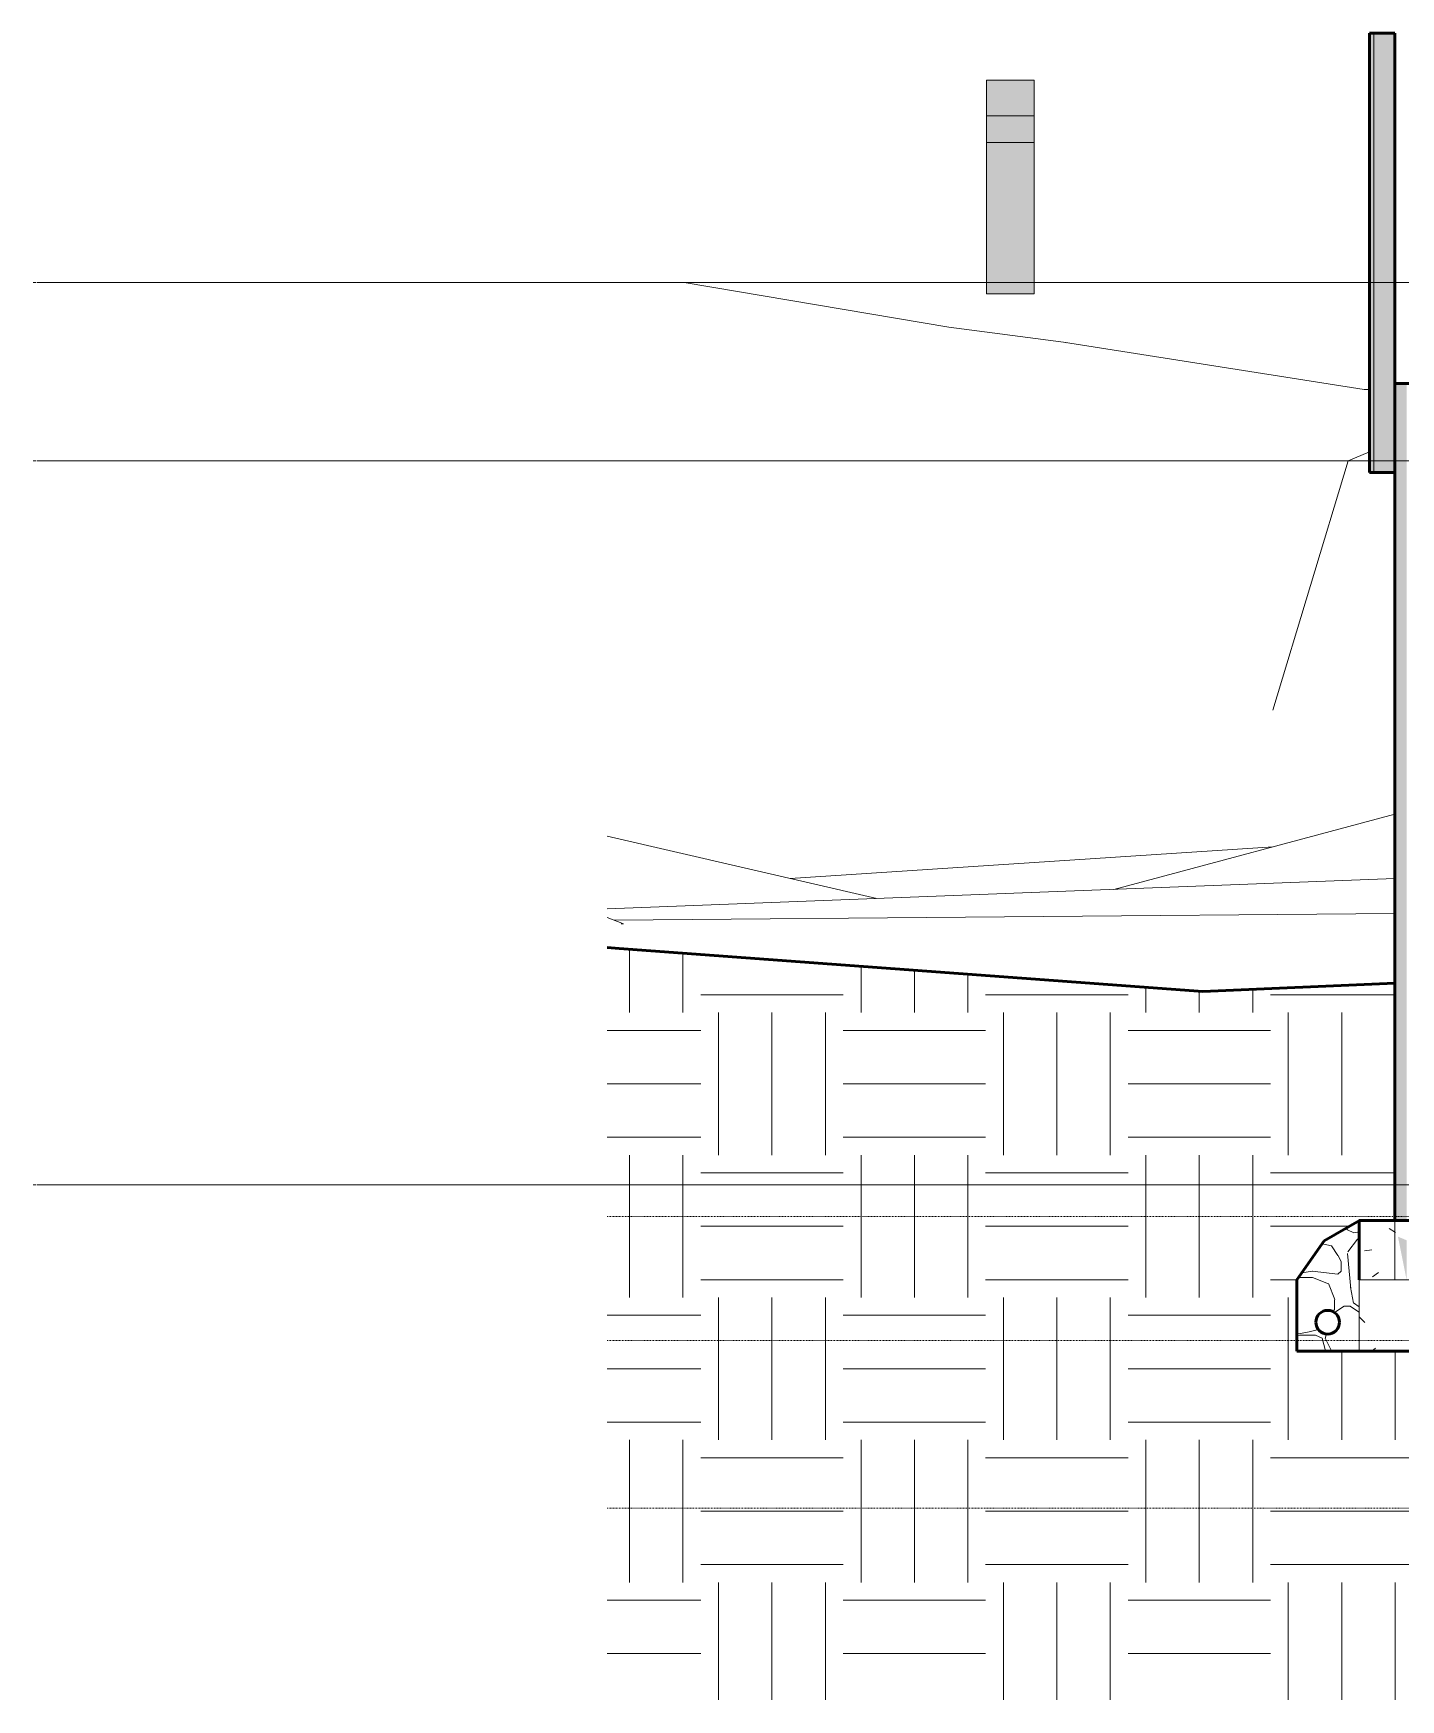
# Model space of a CAD drawing. Header units: inches. Extents: x -4178 to 1394, y -264 to 627.
# Drawn here: x -1384.5 to -1154, y -238.7 to 42 of the extents above; entities that cross this region are included whole.
import ezdxf

# ---------------------------------------------------------------- set-up
doc = ezdxf.new("R2010")
doc.units = ezdxf.units.IN
doc.header["$MEASUREMENT"] = 0
doc.linetypes.add('Aligning Line 1_8_', pattern=[0.25, 0.125, -0.125])
doc.linetypes.add('Grid Line 1_2_', pattern=[0.875, 0.5, -0.125, 0.125, -0.125])
for name, color, linetype, lineweight in [('0-4', 50, 'Continuous', 5), ('A-FLOR-LEVL-1', 51, 'Grid Line 1_2_', 9), ('A-WALL', 113, 'Continuous', 13), ('A-WALL-2', 113, 'Continuous', 5), ('A-WALL-5', 113, 'Continuous', 50), ('A-WALL-PATT-2', 111, 'Continuous', 9), ('C-TOPO', 7, 'Continuous', 9), ('C-TOPO-1', 250, 'Continuous', 50), ('E-LITE-EQPM', 33, 'Continuous', 9), ('G-ANNO-SYMB', 111, 'Aligning Line 1_8_', 9), ('G-ANNO-SYMB-1', 147, 'Aligning Line 1_8_', 9), ('S-FNDN-1', 32, 'Continuous', 5), ('S-FNDN-2', 32, 'Continuous', 9), ('S-FNDN-3', 32, 'Continuous', 50)]:
    doc.layers.add(name, color=color, linetype=linetype, lineweight=lineweight)
pattern_1 = [(50, (-11044.228, 0), (27.5427, -2.40992), [2.88, -31.68]), (355, (-11044.228, 0), (-5.327844, 28.884266), [2.304, -25.344]), (100.451, (-11041.933, -0.2), (22.215316, 26.47393), [2.448, -26.924]), (46.184, (-11044.23, 7.68), (40.98187, -6.35642), [4.32, -47.52]), (96.636, (-11040.813, 7.15), (35.89075, 37.40619), [3.671, -40.386]), (351.184, (-11044.23, 7.68), (35.89097, 37.40622), [3.456, -38.016]), (21, (-11040.388, 5.76), (22.921036, -15.46073), [2.88, -31.68]), (326, (-11040.388, 5.76), (9.34353, 27.84574), [2.304, -25.344]), (71.451, (-11038.478, 4.472), (32.26477, 12.38442), [2.448, -26.924]), (37.5, (-11044.228, 0), (0.466855, 12.782707), [1.267, -23.77, 1.267, -24.461, -25.44]), (37.5, (-11044.228, 0), (0.466855, 12.782707), [-50.765, 1.267, -24.173]), (7.5, (-11044.228, 0), (10.10159, 15.14509), [1.267, -13.402, 1.267, -23.194, -9.696]), (7.5, (-11044.228, 0), (10.10159, 15.14509), [-39.13, 1.267, -8.429]), (327.5, (-11052.791, 0), (20.499161, -0.86578), [1.267, -8.333, 1.267, -28.685, -39.744]), (327.5, (-11052.791, 0), (20.499161, -0.86578), [-39.552, 1.267, -38.477]), (317.5, (-11056.631, 0), (22.39478, 3.844288), [1.267, -11.213, 1.267, -18.624, -28.224]), (317.5, (-11056.631, 0), (22.39478, 3.844288), [-32.371, 1.267, -26.957])]

# ---------------------------------------------------------------- blocks, each defined once
blk = doc.blocks.new('CTR  - Topography_rvt-2-BUILDING ELEVATION - SOUTH')
at = {"layer": 'C-TOPO'}
h = blk.add_hatch(dxfattribs=at)
h.set_pattern_fill('FP_35', color=256, style=0, pattern_type=2)
h.set_pattern_definition([(0, (0, 0), (24, 24), [24, -24]), (0, (0, 9), (24, 24), [24, -24]), (0, (0, 18), (24, 24), [24, -24]), (90, (3, 21), (-24, 24), [24, -24]), (90, (12, 21), (-24, 24), [24, -24]), (90, (21, 21), (-24, 24), [24, -24])])
h.paths.add_polyline_path([(9756.48, -238.73), (9895.19, -238.73), (9895.19, -180), (9872.69, -180), (9872.69, -168), (9877.28, -161.45), (9883.25, -158), (9889.19, -158), (9889.19, -118), (9856.83, -119.41), (9756.48, -112.03), (9756.48, -143.02)], flags=0)
h.paths.add_polyline_path([(9878.33, -177.09), (9879.13, -176.7), (9879.71, -175.92), (9879.89, -175.14), (9879.69, -174.27), (9879.13, -173.57), (9878.33, -173.19), (9877.44, -173.19), (9876.64, -173.57), (9876.08, -174.27), (9875.89, -175.14), (9876.08, -176.01), (9876.64, -176.7), (9877.44, -177.09)], flags=0)
for p, q in [((9769.44, 0), (9756.48, 0)), ((9769.44, 0), (9768.35, 0)), ((9769.44, 0), (9814.03, -7.49)), ((9814.03, -7.49), (9833.38, -10.04)), ((9884.03, -18), (9833.38, -10.04)), ((9833.89, -10.12), (9833.38, -10.04)), ((9884.94, -17.98), (9884.03, -18)), ((9884.94, -18.06), (9884.03, -18)), ((9868.64, -72), (9881.36, -30)), ((9881.36, -30), (9884.94, -28.51)), ((9841.83, -102.23), (9889.19, -89.55)), ((9801.91, -103.76), (9756.48, -93.26)), ((9868.7, -95.04), (9787.29, -100.38)), ((9889.19, -100.41), (9756.48, -105.5)), ((9757.66, -107.38), (9889.19, -106.28)), ((9756.48, -106.93), (9759.25, -108)), ((9758.81, -108), (9759.25, -108)), ((9758.47, -112.18), (9756.48, -112.03)), ((9756.48, -112.04), (9758.47, -112.18)), ((9856.83, -119.41), (9758.47, -112.18)), ((9856.83, -119.41), (9889.19, -118))]:
    blk.add_line(p, q, dxfattribs=at)
at = {"layer": 'C-TOPO-1'}
for p, q in [((9758.47, -112.18), (9756.48, -112.03)), ((9856.83, -119.41), (9758.47, -112.18)), ((9889.19, -118), (9856.83, -119.41))]:
    blk.add_line(p, q, dxfattribs=at)
blk = doc.blocks.new('CTR - 1st Phase -Stairs _ Elevators_rvt-2-BUILDING ELEVATION - SOUTH')
at = {"layer": 'A-FLOR-LEVL-1'}
for p, q in [((9659.78, 0), (12376.81, 0)), ((9659.78, -30), (12376.81, -30)), ((9659.78, -152), (12376.81, -152))]:
    blk.add_line(p, q, dxfattribs=at)
at = {"layer": 'G-ANNO-SYMB-1'}
blk.add_line((9756.48, -206.49), (12280.06, -206.49), dxfattribs=at)
blk = doc.blocks.new('Basic Wall _ EXT - C8AØF - with Stucco - ___-2578183-BUILDING ELEVATION - SOUTH')
at = {"layer": 'A-WALL-PATT-2'}
h = blk.add_hatch(dxfattribs=at)
h.set_pattern_fill('FP_43', color=256, style=0, pattern_type=2)
h.set_pattern_definition([(212.005, (-3.225, 8.062), (-161.2402825, -107.4918226), [5.07, -501.974]), (213.69, (0, 10.212), (-53.746352, -53.74678), [3.876, -189.91]), (198.435, (1.612, 10.749), (-107.493043, -53.746483), [1.7, -168.262]), (180, (3.76, 10.75), (-7e-15, -53.747), [2.15, -51.597]), (161.565, (5.375, 10.212), (-53.74607, 4.8e-05), [1.7, -168.262]), (333.435, (5.912, 48.91), (53.74613, 5e-05), [2.404, -117.777]), (296.565, (5.375, 49.984), (53.74653, -53.74707), [1.202, -118.979]), (270, (5.375, 52.67), (53.747, 3e-15), [2.687, -51.059]), (186.34, (5.912, 17.736), (-429.9727255, -53.7448118), [4.867, -481.829]), (296.565, (17.736, 51.06), (53.74653, -53.74707), [1.202, -118.979]), (303.69, (16.661, 52.672), (53.74678, -53.746352), [1.938, -191.848]), (229.399, (25.261, 29.023), (-268.731142, -322.4813064), [4.955, -490.564]), (243.435, (26.873, 32.248), (5e-05, -53.74613), [3.605, -116.576]), (213.69, (45.685, 26.336), (-53.746352, -53.74678), [1.938, -191.848]), (33.69, (29.561, 11.287), (53.746352, 53.74678), [1.938, -191.848]), (0, (28.486, 11.287), (0, 53.747), [1.075, -52.672]), (333.435, (27.41, 11.824), (53.74613, 5e-05), [1.202, -118.979]), (284.036, (26.873, 13.974), (53.745452, -161.240095), [2.216, -219.387]), (270, (26.873, 15.05), (53.747, 3e-15), [1.075, -52.672]), (243.435, (26.873, 16.124), (5e-05, -53.74613), [1.202, -118.979]), (135, (26.873, 16.66), (-53.74719, 4e-15), [0.76, -75.249]), (90, (26.873, 16.124), (-53.747, 3e-15), [0.537, -53.209]), (18.435, (46.222, 40.847), (107.493043, 53.746483), [3.399, -166.562]), (6.34, (49.447, 41.922), (429.9727255, 53.7448118), [4.867, -481.829]), (180, (47.297, 29.023), (-7e-15, -53.747), [3.225, -50.522]), (197.354, (55.896, 31.71), (-161.2394906, -53.7461613), [9.01, -891.947]), (198.435, (57.509, 32.248), (-107.493043, -53.746483), [1.7, -168.262]), (213.69, (59.121, 33.323), (-53.746352, -53.74678), [1.938, -191.848]), (251.565, (59.659, 34.935), (-4.8e-05, -53.74607), [1.7, -168.262]), (243.435, (60.196, 36.01), (5e-05, -53.74613), [1.202, -118.979]), (270, (60.196, 37.085), (53.747, 3e-15), [1.075, -52.672]), (293.199, (58.584, 40.847), (53.7472486, -107.493233), [4.093, -405.228]), (315, (56.97, 42.46), (53.74719, 0), [2.28, -73.729]), (0, (54.284, 42.46), (0, 53.747), [2.687, -51.059]), (341.565, (42.46, 29.561), (53.74607, -4.8e-05), [1.7, -168.262]), (303.69, (41.385, 31.173), (53.74678, -53.746352), [1.938, -191.848]), (279.462, (40.847, 34.398), (53.745121, -268.732805), [3.269, -323.658]), (270, (40.847, 37.623), (53.747, 3e-15), [3.225, -50.522]), (239.036, (42.46, 40.31), (-53.747427, -107.492684), [3.134, -310.26]), (188.13, (46.222, 40.847), (-322.479255, -53.7460447), [3.8, -376.245]), (116.565, (6.45, 39.235), (-53.74653, 53.74707), [1.202, -118.979]), (135, (7.525, 38.16), (-53.74719, 4e-15), [1.52, -74.489]), (168.69, (10.212, 37.623), (-53.746804, -0.000329), [2.741, -271.314]), (191.31, (12.899, 38.16), (-214.98617, -53.747253), [2.741, -271.314]), (194.036, (15.049, 38.698), (-161.240095, -53.745452), [2.216, -219.387]), (236.31, (16.124, 40.31), (-53.746162, -107.493473), [1.938, -191.848]), (236.31, (17.199, 41.922), (-53.746162, -107.493473), [1.938, -191.848]), (270, (17.2, 43.535), (53.747, 3e-15), [1.612, -52.134]), (291.801, (16.124, 46.222), (53.745405, -107.493845), [2.894, -286.54]), (116.565, (16.66, 34.935), (-53.74653, 53.74707), [2.404, -117.777]), (168.69, (19.349, 34.398), (-53.746804, -0.000329), [2.741, -271.314]), (194.036, (21.499, 34.935), (-161.240095, -53.745452), [2.216, -219.387]), (225, (23.11, 36.548), (4e-15, -53.74719), [2.28, -73.729]), (251.565, (23.648, 38.16), (-4.8e-05, -53.74607), [1.7, -168.262]), (296.565, (22.574, 40.31), (53.74653, -53.74707), [2.404, -117.777]), (315, (21.5, 41.385), (53.74719, 0), [1.52, -74.489]), (326.31, (19.886, 42.46), (107.493473, -53.746162), [1.938, -191.848]), (0, (18.81, 42.46), (0, 53.747), [1.075, -52.672]), (33.69, (17.199, 41.385), (53.746352, 53.74678), [1.938, -191.848]), (71.565, (16.661, 39.772), (4.8e-05, 53.74607), [1.7, -168.262]), (63.435, (16.124, 38.698), (-5e-05, 53.74613), [1.202, -118.979]), (71.565, (15.587, 37.085), (4.8e-05, 53.74607), [1.7, -168.262]), (104.036, (15.587, 34.935), (-53.745452, 161.240095), [2.216, -219.387]), (45, (14.512, 33.86), (0, 53.74719), [1.52, -74.489]), (18.435, (12.899, 33.323), (107.493043, 53.746483), [1.7, -168.262]), (0, (10.21, 33.323), (0, 53.747), [2.687, -51.059]), (14.036, (8.062, 32.785), (161.240095, 53.745452), [2.216, -219.387]), (341.565, (6.45, 33.323), (53.74607, -4.8e-05), [1.7, -168.262]), (270, (6.45, 34.935), (53.747, 3e-15), [1.612, -52.134]), (225, (8.062, 36.548), (4e-15, -53.74719), [2.28, -73.729]), (198.435, (11.287, 37.623), (-107.493043, -53.746483), [3.399, -166.562]), (180, (13.974, 37.623), (-7e-15, -53.747), [2.687, -51.059]), (153.435, (15.05, 37.085), (-53.74613, -5e-05), [1.202, -118.979]), (206.565, (35.473, 28.486), (-53.74707, -53.74653), [1.202, -118.979]), (146.31, (37.085, 27.411), (-107.493473, 53.746162), [1.938, -191.848]), (119.745, (39.235, 23.648), (-161.240006, 268.73295), [4.333, -428.985]), (95.711, (39.772, 18.274), (-53.7499707, 483.7182417), [5.401, -534.745]), (90, (39.77, 17.736), (-53.747, 3e-15), [0.537, -53.209]), (63.435, (39.235, 16.66), (-5e-05, 53.74613), [1.202, -118.979]), (26.565, (38.16, 16.124), (53.74707, 53.74653), [1.202, -118.979]), (0, (36.55, 16.124), (0, 53.747), [1.612, -52.134]), (0, (36.01, 16.124), (0, 53.747), [0.537, -53.209]), (0, (34.935, 16.124), (0, 53.747), [1.075, -52.672]), (326.31, (33.323, 17.199), (107.493473, -53.746162), [1.938, -191.848]), (333.435, (32.248, 17.736), (53.74613, 5e-05), [1.202, -118.979]), (284.036, (31.71, 19.886), (53.745452, -161.240095), [2.216, -219.387]), (270, (31.71, 20.96), (53.747, 3e-15), [1.075, -52.672]), (270, (31.71, 22.574), (53.747, 3e-15), [1.612, -52.134]), (258.69, (32.248, 25.261), (0.000329, -53.746804), [2.741, -271.314]), (231.34, (34.398, 27.948), (-161.240446, -214.9860746), [3.441, -340.704]), (270, (45.685, 26.873), (53.747, 3e-15), [0.537, -53.209]), (270, (45.685, 27.41), (53.747, 3e-15), [0.537, -53.209]), (326.31, (44.072, 28.486), (107.493473, -53.746162), [1.938, -191.848]), (333.435, (40.847, 30.098), (53.74613, 5e-05), [3.605, -116.576]), (0, (38.16, 30.1), (0, 53.747), [2.687, -51.059]), (63.435, (37.623, 29.023), (-5e-05, 53.74613), [1.202, -118.979]), (90, (37.623, 26.873), (-53.747, 3e-15), [2.15, -51.597]), (135, (39.235, 25.26), (-53.74719, 4e-15), [2.28, -73.729]), (161.565, (40.847, 24.723), (-53.74607, 4.8e-05), [1.7, -168.262]), (180, (42.46, 24.723), (-7e-15, -53.747), [1.612, -52.134]), (198.435, (44.072, 25.261), (-107.493043, -53.746483), [1.7, -168.262]), (351.87, (23.111, 54.284), (53.7461965, 0.0002374), [7.601, -372.445]), (14.036, (20.961, 53.747), (161.240095, 53.745452), [2.216, -219.387]), (53.13, (19.349, 51.597), (107.493888, 161.239608), [2.687, -266.045]), (95.194, (19.886, 45.685), (-53.7425223, 537.4656776), [5.937, -587.714]), (101.31, (20.424, 42.997), (-53.747253, 214.98617), [2.741, -271.314]), (143.13, (22.574, 41.385), (-161.239608, 107.493888), [2.687, -266.045]), (161.565, (24.186, 40.847), (-53.74607, 4.8e-05), [1.7, -168.262]), (198.435, (25.798, 41.385), (-107.493043, -53.746483), [1.7, -168.262]), (225, (28.486, 44.072), (4e-15, -53.74719), [3.8, -72.209]), (228.814, (32.248, 48.372), (-322.4798873, -376.2254623), [5.713, -565.62]), (251.565, (32.785, 49.984), (-4.8e-05, -53.74607), [1.7, -168.262]), (270, (32.785, 50.52), (53.747, 3e-15), [0.537, -53.209]), (288.435, (32.248, 52.134), (53.746483, -107.493043), [1.7, -168.262]), (326.31, (30.636, 53.209), (107.493473, -53.746162), [1.938, -191.848]), (90, (5.91, 40.31), (-53.747, 3e-15), [3.762, -49.984]), (338.199, (13.437, 47.297), (161.239646, -53.745764), [2.894, -286.54]), (0, (10.21, 47.297), (0, 53.747), [3.225, -50.522]), (30.964, (7.525, 45.685), (161.239769, 107.493597), [3.134, -310.26]), (45, (5.912, 44.072), (0, 53.74719), [2.28, -73.729]), (90, (-2.687, 23.11), (-53.747, 3e-15), [3.762, -49.984]), (116.565, (-1.075, 19.886), (-53.74653, 53.74707), [3.605, -116.576]), (153.435, (2.15, 18.274), (-53.74613, -5e-05), [3.605, -116.576]), (180, (4.837, 18.274), (-7e-15, -53.747), [2.687, -51.059]), (218.66, (7.525, 20.424), (-53.746083, -53.746755), [3.441, -340.704]), (231.34, (9.674, 23.111), (-161.240446, -214.9860746), [3.441, -340.704]), (213.69, (12.899, 25.261), (-53.746352, -53.74678), [3.876, -189.91]), (239.036, (14.512, 27.948), (-53.747427, -107.492684), [3.134, -310.26]), (270, (14.51, 29.023), (53.747, 3e-15), [1.075, -52.672]), (270, (14.51, 30.636), (53.747, 3e-15), [1.612, -52.134]), (315, (12.9, 32.248), (53.74719, 0), [2.28, -73.729]), (350.538, (9.674, 32.785), (53.746303, 0.000467), [3.269, -323.658]), (14.036, (5.375, 31.71), (161.240095, 53.745452), [4.432, -217.171]), (18.435, (0.537, 30.098), (107.493043, 53.746483), [5.099, -164.863]), (45, (-1.075, 28.486), (0, 53.74719), [2.28, -73.729]), (45, (-2.687, 26.873), (0, 53.74719), [2.28, -73.729]), (108.435, (9.137, 15.049), (-53.746483, 107.493043), [3.399, -166.562]), (126.87, (10.749, 12.899), (-53.746296, 53.746504), [2.687, -266.045]), (146.31, (12.362, 11.824), (-107.493473, 53.746162), [1.938, -191.848]), (161.565, (13.974, 11.287), (-53.74607, 4.8e-05), [1.7, -168.262]), (135, (15.587, 9.674), (-53.74719, 4e-15), [2.28, -73.729]), (161.565, (17.199, 9.137), (-53.74607, 4.8e-05), [1.7, -168.262]), (180, (18.81, 9.137), (-7e-15, -53.747), [1.612, -52.134]), (206.565, (19.886, 9.674), (-53.74707, -53.74653), [1.202, -118.979]), (206.565, (22.036, 10.75), (-53.74707, -53.74653), [2.404, -117.777]), (189.462, (25.261, 11.287), (-268.732805, -53.745121), [3.269, -323.658]), (243.435, (26.336, 13.437), (5e-05, -53.74613), [2.404, -117.777]), (270, (26.336, 13.974), (53.747, 3e-15), [0.537, -53.209]), (270, (26.336, 15.05), (53.747, 3e-15), [1.075, -52.672]), (326.31, (24.723, 18.274), (107.493473, -53.746162), [1.938, -191.848]), (327.995, (20.424, 20.961), (268.733967, -161.2380842), [5.07, -501.974]), (329.036, (17.736, 22.574), (107.492684, -53.747427), [3.134, -310.26]), (341.565, (14.512, 23.648), (53.74607, -4.8e-05), [3.399, -166.562]), (0, (12.36, 23.65), (0, 53.747), [2.15, -51.597]), (33.69, (10.749, 22.574), (53.746352, 53.74678), [1.938, -191.848]), (53.13, (9.137, 20.424), (107.493888, 161.239608), [2.687, -266.045]), (63.435, (8.062, 18.274), (-5e-05, 53.74613), [2.404, -117.777]), (225, (32.785, 13.974), (4e-15, -53.74719), [2.28, -73.729]), (236.31, (33.86, 15.587), (-53.746162, -107.493473), [1.938, -191.848]), (270, (33.86, 16.124), (53.747, 3e-15), [0.537, -53.209]), (315, (32.785, 17.2), (53.74719, 0), [1.52, -74.489]), (333.435, (30.636, 18.274), (53.74613, 5e-05), [2.404, -117.777]), (18.435, (27.411, 17.199), (107.493043, 53.746483), [3.399, -166.562]), (75.964, (26.873, 15.049), (0.000257, 53.746622), [2.216, -219.387]), (71.565, (2.687, 4.837), (4.8e-05, 53.74607), [1.7, -168.262]), (135, (3.762, 3.762), (-53.74719, 4e-15), [1.52, -74.489]), (146.31, (5.375, 2.687), (-107.493473, 53.746162), [1.938, -191.848]), (153.435, (7.525, 1.612), (-53.74613, -5e-05), [2.404, -117.777]), (180, (8.06, 1.61), (-7e-15, -53.747), [0.537, -53.209]), (161.565, (9.674, 1.075), (-53.74607, 4.8e-05), [1.7, -168.262]), (180, (11.824, 1.075), (-7e-15, -53.747), [2.15, -51.597]), (198.435, (13.437, 1.612), (-107.493043, -53.746483), [1.7, -168.262]), (210.964, (16.124, 3.225), (-161.239769, -107.493597), [3.134, -310.26]), (206.565, (17.2, 3.762), (-53.74707, -53.74653), [1.202, -118.979]), (251.565, (17.736, 5.375), (-4.8e-05, -53.74607), [1.7, -168.262]), (303.69, (16.661, 6.987), (53.74678, -53.746352), [1.938, -191.848]), (306.87, (15.049, 9.137), (53.746296, -53.746504), [2.687, -266.045]), (323.13, (12.899, 10.749), (161.239608, -107.493888), [2.687, -266.045]), (345.964, (10.749, 11.287), (53.746622, -0.000257), [2.216, -219.387]), (18.435, (9.137, 10.749), (107.493043, 53.746483), [1.7, -168.262]), (30.964, (6.45, 9.137), (161.239769, 107.493597), [3.134, -310.26]), (39.806, (3.225, 6.45), (53.745895, 53.7473397), [4.198, -415.576]), (135, (19.35, 1.612), (-53.74719, 4e-15), [0.76, -75.249]), (153.435, (20.424, 1.075), (-53.74613, -5e-05), [1.202, -118.979]), (191.31, (23.111, 1.612), (-214.98617, -53.747253), [2.741, -271.314]), (165.964, (25.261, 1.075), (-53.746622, 0.000257), [2.216, -219.387]), (175.236, (31.71, 0.537), (-53.7466193, 0.0007513), [6.472, -640.722]), (206.565, (32.785, 1.075), (-53.74707, -53.74653), [1.202, -118.979]), (225, (33.86, 2.15), (4e-15, -53.74719), [1.52, -74.489]), (270, (33.86, 4.837), (53.747, 3e-15), [2.687, -51.059]), (270, (33.86, 6.45), (53.747, 3e-15), [1.612, -52.134]), (308.66, (31.71, 9.137), (53.746755, -53.746083), [3.441, -340.704]), (338.199, (29.023, 10.212), (161.239646, -53.745764), [2.894, -286.54]), (348.69, (26.336, 10.749), (53.746804, 0.000329), [2.741, -271.314]), (18.435, (21.499, 9.137), (107.493043, 53.746483), [5.099, -164.863]), (36.87, (19.349, 7.525), (53.746504, 53.746296), [2.687, -266.045]), (68.199, (18.274, 4.837), (53.745764, 161.239646), [2.894, -286.54]), (101.31, (18.811, 2.15), (-53.747253, 214.98617), [2.741, -271.314]), (348.69, (13.974, 53.209), (53.746804, 0.000329), [2.741, -271.314]), (354.806, (8.062, 53.747), (53.7467267, 0.0004023), [5.937, -587.714]), (0, (6.45, 53.747), (0, 53.747), [1.612, -52.134]), (45, (5.375, 52.672), (0, 53.74719), [1.52, -74.489]), (180, (9.674, 47.834), (-7e-15, -53.747), [1.612, -52.134]), (188.13, (13.437, 48.372), (-322.479255, -53.7460447), [3.8, -376.245]), (172.875, (17.736, 47.834), (-53.7469793, 0.000481), [4.333, -428.985]), (225, (18.274, 48.372), (4e-15, -53.74719), [0.76, -75.249]), (270, (18.274, 49.984), (53.747, 3e-15), [1.612, -52.134]), (161.565, (35.473, 51.597), (-53.74607, 4.8e-05), [1.7, -168.262]), (180, (37.623, 51.597), (-7e-15, -53.747), [2.15, -51.597]), (198.435, (39.235, 52.134), (-107.493043, -53.746483), [1.7, -168.262]), (170.538, (42.46, 51.597), (-53.746303, -0.000467), [3.269, -323.658]), (213.69, (44.072, 52.672), (-53.746352, -53.74678), [1.938, -191.848]), (270, (44.07, 53.21), (53.747, 3e-15), [0.537, -53.209]), (296.565, (43.535, 54.284), (53.74653, -53.74707), [1.202, -118.979]), (341.565, (40.31, 55.359), (53.74607, -4.8e-05), [3.399, -166.562]), (341.565, (37.085, 56.434), (53.74607, -4.8e-05), [3.399, -166.562]), (14.036, (34.935, 55.896), (161.240095, 53.745452), [2.216, -219.387]), (45, (33.323, 54.284), (0, 53.74719), [2.28, -73.729]), (104.036, (33.86, 52.134), (-53.745452, 161.240095), [2.216, -219.387]), (0, (-8.06, 5.375), (0, 53.747), [0.537, -53.209]), (315, (-9.137, 6.45), (53.74719, 0), [1.52, -74.489]), (274.764, (-9.674, 12.899), (53.7498183, -591.21148), [6.472, -640.722]), (255.964, (-9.137, 15.049), (-0.000257, -53.746622), [2.216, -219.387]), (225, (-8.062, 16.124), (4e-15, -53.74719), [1.52, -74.489]), (198.435, (-3.225, 17.736), (-107.493043, -53.746483), [5.099, -164.863]), (180, (-2.687, 17.736), (-7e-15, -53.747), [0.537, -53.209]), (171.87, (1.075, 17.199), (-53.7461965, -0.0002374), [3.8, -376.245]), (146.31, (7.525, 16.661), (-107.493473, 53.746162), [1.938, -191.848]), (108.435, (8.599, 13.437), (-53.746483, 107.493043), [3.399, -166.562]), (90, (8.6, 12.9), (-53.747, 3e-15), [0.537, -53.209]), (71.565, (8.062, 11.287), (4.8e-05, 53.74607), [1.7, -168.262]), (26.565, (6.987, 10.75), (53.74707, 53.74653), [1.202, -118.979]), (18.435, (5.375, 10.212), (107.493043, 53.746483), [1.7, -168.262]), (126.87, (34.398, 6.45), (-53.746296, 53.746504), [2.687, -266.045]), (123.69, (35.473, 4.837), (-53.74678, 53.746352), [1.938, -191.848]), (149.036, (38.16, 3.225), (-107.492684, 53.747427), [3.134, -310.26]), (168.69, (40.847, 2.687), (-53.746804, -0.000329), [2.741, -271.314]), (213.69, (42.46, 3.762), (-53.746352, -53.74678), [1.938, -191.848]), (251.565, (42.997, 5.375), (-4.8e-05, -53.74607), [1.7, -168.262]), (270, (42.997, 5.91), (53.747, 3e-15), [0.537, -53.209]), (279.462, (42.46, 9.137), (53.745121, -268.732805), [3.269, -323.658]), (243.435, (42.997, 10.212), (5e-05, -53.74613), [1.202, -118.979]), (270, (42.997, 10.75), (53.747, 3e-15), [0.537, -53.209]), (296.565, (41.385, 13.974), (53.74653, -53.74707), [3.605, -116.576]), (329.036, (38.698, 15.587), (107.492684, -53.747427), [3.134, -310.26]), (8.13, (34.935, 15.049), (322.479255, 53.7460447), [3.8, -376.245]), (45, (32.785, 12.9), (0, 53.74719), [3.04, -72.969]), (45, (31.71, 11.824), (0, 53.74719), [1.52, -74.489]), (90, (31.71, 10.21), (-53.747, 3e-15), [1.612, -52.134]), (123.69, (32.785, 8.599), (-53.74678, 53.746352), [1.938, -191.848]), (101.31, (40.847, 18.274), (-53.747253, 214.98617), [2.741, -271.314]), (108.435, (41.385, 16.661), (-53.746483, 107.493043), [1.7, -168.262]), (135, (41.922, 16.124), (-53.74719, 4e-15), [0.76, -75.249]), (180, (43.535, 16.124), (-7e-15, -53.747), [1.612, -52.134]), (213.69, (45.147, 17.199), (-53.746352, -53.74678), [1.938, -191.848]), (187.125, (49.447, 17.736), (-376.2258933, -53.7460037), [4.333, -428.985]), (236.31, (50.522, 19.349), (-53.746162, -107.493473), [1.938, -191.848]), (270, (50.52, 19.886), (53.747, 3e-15), [0.537, -53.209]), (288.435, (49.984, 21.499), (53.746483, -107.493043), [1.7, -168.262]), (285.945, (48.909, 25.261), (53.7457394, -161.239833), [3.913, -387.368]), (315, (47.834, 26.336), (53.74719, 0), [1.52, -74.489]), (18.435, (46.222, 25.798), (107.493043, 53.746483), [1.7, -168.262]), (29.745, (42.46, 23.648), (268.73295, 161.240006), [4.333, -428.985]), (18.435, (40.847, 23.111), (107.493043, 53.746483), [1.7, -168.262]), (75.964, (40.31, 20.961), (0.000257, 53.746622), [2.216, -219.387]), (180, (24.723, 34.935), (-7e-15, -53.747), [1.612, -52.134]), (180, (25.8, 34.935), (-7e-15, -53.747), [1.075, -52.672]), (135, (26.873, 33.86), (-53.74719, 4e-15), [1.52, -74.489]), (90, (26.873, 32.25), (-53.747, 3e-15), [1.612, -52.134]), (26.565, (18.81, 23.648), (53.74707, 53.74653), [3.605, -116.576]), (341.565, (17.199, 24.186), (53.74607, -4.8e-05), [1.7, -168.262]), (300.964, (15.587, 26.873), (107.493597, -161.239769), [3.134, -310.26]), (71.565, (25.798, 28.486), (4.8e-05, 53.74607), [1.7, -168.262]), (90, (25.8, 25.8), (-53.747, 3e-15), [2.687, -51.059]), (123.69, (26.873, 24.186), (-53.74678, 53.746352), [1.938, -191.848]), (153.435, (29.023, 23.11), (-53.74613, -5e-05), [2.404, -117.777]), (198.435, (30.636, 23.648), (-107.493043, -53.746483), [1.7, -168.262]), (243.435, (31.173, 24.723), (5e-05, -53.74613), [1.202, -118.979]), (255.964, (31.71, 26.873), (-0.000257, -53.746622), [2.216, -219.387]), (251.565, (32.248, 28.486), (-4.8e-05, -53.74607), [1.7, -168.262]), (291.801, (31.173, 31.173), (53.745405, -107.493845), [2.894, -286.54]), (323.13, (29.023, 32.785), (161.239608, -107.493888), [2.687, -266.045]), (18.435, (27.411, 32.248), (107.493043, 53.746483), [1.7, -168.262]), (63.435, (26.336, 30.098), (-5e-05, 53.74613), [2.404, -117.777]), (135, (22.036, 20.424), (-53.74719, 4e-15), [2.28, -73.729]), (149.036, (24.723, 18.811), (-107.492684, 53.747427), [3.134, -310.26]), (146.31, (26.336, 17.736), (-107.493473, 53.746162), [1.938, -191.848]), (180, (27.41, 17.736), (-7e-15, -53.747), [1.075, -52.672]), (210.964, (30.098, 19.349), (-161.239769, -107.493597), [3.134, -310.26]), (243.435, (30.636, 20.424), (5e-05, -53.74613), [1.202, -118.979]), (303.69, (29.561, 22.036), (53.74678, -53.746352), [1.938, -191.848]), (321.34, (26.873, 24.186), (214.9860746, -161.240446), [3.441, -340.704]), (345.964, (24.723, 24.723), (53.746622, -0.000257), [2.216, -219.387]), (11.31, (22.036, 24.186), (214.98617, 53.747253), [2.741, -271.314]), (26.565, (20.96, 23.648), (53.74707, 53.74653), [1.202, -118.979]), (71.565, (20.424, 22.036), (4.8e-05, 53.74607), [1.7, -168.262]), (15.945, (19.349, 33.86), (161.239833, 53.7457394), [3.913, -387.368]), (29.745, (15.587, 31.71), (268.73295, 161.240006), [4.333, -428.985]), (63.435, (15.05, 30.636), (-5e-05, 53.74613), [1.202, -118.979]), (90, (15.05, 29.023), (-53.747, 3e-15), [1.612, -52.134]), (104.036, (15.587, 26.873), (-53.745452, 161.240095), [2.216, -219.387]), (120.964, (17.199, 24.186), (-107.493597, 161.239769), [3.134, -310.26]), (153.435, (47.297, 52.672), (-53.74613, -5e-05), [1.202, -118.979]), (180, (48.37, 52.67), (-7e-15, -53.747), [1.075, -52.672]), (209.745, (52.134, 54.821), (-268.73295, -161.240006), [4.333, -428.985]), (225, (54.284, 56.97), (4e-15, -53.74719), [3.04, -72.969]), (239.036, (55.896, 59.659), (-53.747427, -107.492684), [3.134, -310.26]), (239.036, (57.509, 62.346), (-53.747427, -107.492684), [3.134, -310.26]), (270, (57.51, 62.883), (53.747, 3e-15), [0.537, -53.209]), (333.435, (56.434, 63.42), (53.74613, 5e-05), [1.202, -118.979]), (0, (54.82, 63.42), (0, 53.747), [1.612, -52.134]), (45, (53.21, 61.81), (0, 53.74719), [2.28, -73.729]), (26.565, (46.76, 58.584), (53.74707, 53.74653), [7.211, -112.97]), (30.964, (44.072, 56.971), (161.239769, 107.493597), [3.134, -310.26]), (90, (44.07, 55.896), (-53.747, 3e-15), [1.075, -52.672]), (128.66, (46.222, 53.209), (-53.746755, 53.746083), [3.441, -340.704]), (255.964, (40.31, 35.473), (-0.000257, -53.746622), [2.216, -219.387]), (281.31, (39.772, 38.16), (53.747253, -214.98617), [2.741, -271.314]), (309.806, (37.085, 41.385), (53.7473397, -53.745895), [4.198, -415.576]), (329.036, (34.398, 42.997), (107.492684, -53.747427), [3.134, -310.26]), (345.964, (32.248, 43.535), (53.746622, -0.000257), [2.216, -219.387]), (0, (30.1, 43.535), (0, 53.747), [2.15, -51.597]), (26.565, (27.948, 42.46), (53.74707, 53.74653), [2.404, -117.777]), (45, (26.336, 40.847), (0, 53.74719), [2.28, -73.729]), (53.13, (24.723, 38.698), (107.493888, 161.239608), [2.687, -266.045]), (90, (24.723, 37.085), (-53.747, 3e-15), [1.612, -52.134]), (135, (26.336, 35.473), (-53.74719, 4e-15), [2.28, -73.729]), (144.462, (30.098, 32.785), (-161.238939, 107.4938196), [4.623, -457.722]), (135, (32.785, 30.098), (-53.74719, 4e-15), [3.8, -72.209]), (153.435, (34.935, 29.023), (-53.74613, -5e-05), [2.404, -117.777]), (206.565, (37.085, 30.098), (-53.74707, -53.74653), [2.404, -117.777]), (230.194, (39.772, 33.323), (-214.9878405, -268.731413), [4.198, -415.576]), (66.801, (32.785, 46.222), (107.4952753, 268.7318964), [4.093, -405.228]), (90, (32.785, 44.61), (-53.747, 3e-15), [1.612, -52.134]), (153.435, (33.86, 44.072), (-53.74613, -5e-05), [1.202, -118.979]), (153.435, (36.01, 42.997), (-53.74613, -5e-05), [2.404, -117.777]), (149.036, (38.698, 41.385), (-107.492684, 53.747427), [3.134, -310.26]), (180, (41.385, 41.385), (-7e-15, -53.747), [2.687, -51.059]), (180, (44.61, 41.385), (-7e-15, -53.747), [3.225, -50.522]), (213.69, (46.222, 42.46), (-53.746352, -53.74678), [1.938, -191.848]), (243.435, (47.297, 44.61), (5e-05, -53.74613), [2.404, -117.777]), (277.125, (46.76, 48.909), (53.7460037, -376.2258933), [4.333, -428.985]), (315, (45.685, 49.984), (53.74719, 0), [1.52, -74.489]), (341.565, (44.072, 50.522), (53.74607, -4.8e-05), [1.7, -168.262]), (352.875, (39.772, 51.059), (53.7469793, -0.000481), [4.333, -428.985]), (0, (37.085, 51.06), (0, 53.747), [2.687, -51.059]), (21.801, (34.398, 49.984), (107.493845, 53.745405), [2.894, -286.54]), (90, (58.584, 47.297), (-53.747, 3e-15), [2.15, -51.597]), (90, (58.584, 45.147), (-53.747, 3e-15), [2.15, -51.597]), (56.31, (57.509, 43.535), (53.746162, 107.493473), [1.938, -191.848]), (18.435, (55.896, 42.997), (107.493043, 53.746483), [1.7, -168.262]), (0, (50.52, 42.997), (0, 53.747), [5.375, -48.372]), (341.565, (48.909, 43.535), (53.74607, -4.8e-05), [1.7, -168.262]), (296.565, (48.372, 44.61), (53.74653, -53.74707), [1.202, -118.979]), (278.13, (47.834, 48.372), (53.7460447, -322.479255), [3.8, -376.245]), (270, (47.834, 48.91), (53.747, 3e-15), [0.537, -53.209]), (251.565, (48.372, 50.522), (-4.8e-05, -53.74607), [1.7, -168.262]), (225, (49.984, 52.134), (4e-15, -53.74719), [2.28, -73.729]), (218.66, (52.672, 54.284), (-53.746083, -53.746755), [3.441, -340.704]), (225, (54.284, 55.896), (4e-15, -53.74719), [2.28, -73.729]), (206.565, (55.36, 56.434), (-53.74707, -53.74653), [1.202, -118.979]), (180, (56.434, 56.434), (-7e-15, -53.747), [1.075, -52.672]), (123.69, (57.509, 54.821), (-53.74678, 53.746352), [1.938, -191.848]), (108.435, (58.046, 53.209), (-53.746483, 107.493043), [1.7, -168.262]), (98.13, (58.584, 49.447), (-53.7460447, 322.479255), [3.8, -376.245])])
h.paths.add_polyline_path([(9874.78, -180), (9883.19, -180), (9883.19, -158.03), (9877.28, -161.45), (9872.69, -168), (9872.69, -180)], flags=0)
h.paths.add_polyline_path([(9878.33, -177.09), (9877.44, -177.09), (9876.64, -176.7), (9876.08, -176.01), (9875.89, -175.14), (9876.08, -174.27), (9876.64, -173.57), (9877.44, -173.19), (9878.33, -173.19), (9879.13, -173.57), (9879.71, -174.35), (9879.89, -175.14), (9879.69, -176.01), (9879.13, -176.7)], flags=0)
at = {"layer": 'S-FNDN-2'}
for p, q in [((9889.19, -168), (9889.19, -158)), ((9883.19, -168), (9889.19, -168)), ((9883.19, -180), (9883.19, -168))]:
    blk.add_line(p, q, dxfattribs=at)
at = {"layer": 'S-FNDN-3'}
for p, q in [((9883.25, -158), (9877.28, -161.45)), ((9889.19, -158), (9883.25, -158)), ((9877.28, -161.45), (9872.69, -168)), ((9872.69, -168), (9872.69, -180)), ((9872.69, -180), (9883.19, -180))]:
    blk.add_line(p, q, dxfattribs=at)
for start, end in [(360, 180), (180, 0)]:
    blk.add_arc((9877.89, -175.14), 2, start, end, dxfattribs=at)
blk = doc.blocks.new('Pathway_Cooper_McGraw-Edison _BSC-BRC_Round - Pathway_Cooper_McGraw-Edison _BSC-BRC_Round-2028611-BUILDING ELEVATION - SOUTH')
at = {"layer": 'E-LITE-EQPM'}
for points in [[(12259.08, 0.28), (12259.08, 6.28), (12255.08, 6.28), (12255.08, 0.28), (12258.89, 0.28)], [(12260.35, 0.28), (12263.08, 0.28), (12263.08, 6.28), (12259.08, 6.28), (12259.08, 0.28), (12260.11, 0.28)], [(12256.72, -4.22), (12259.08, -4.22), (12259.08, 0.28), (12255.08, 0.28), (12255.08, -4.22), (12256.25, -4.22)], [(12260.45, -4.22), (12263.08, -4.22), (12263.08, 0.28), (12259.08, 0.28), (12259.08, -4.22), (12260.35, -4.22)], [(12255.08, -29.72), (12259.08, -29.72), (12259.08, -4.22), (12255.08, -4.22), (12255.08, -29.31)], [(12263.08, -29.72), (12263.08, -4.22), (12259.08, -4.22), (12259.08, -29.72), (12262.94, -29.72)]]:
    blk.add_hatch(color=256, dxfattribs=at).paths.add_polyline_path(points, flags=0)
for p, q in [((12255.08, 6.28), (12255.08, 0.28)), ((12255.08, 6.28), (12259.08, 6.28)), ((12259.08, 6.28), (12263.08, 6.28)), ((12263.08, 0.28), (12263.08, 6.28)), ((12259.08, 0.28), (12255.08, 0.28)), ((12255.08, 0.28), (12255.08, -4.22)), ((12255.08, 0.28), (12259.08, 0.28)), ((12263.08, 0.28), (12259.08, 0.28)), ((12259.08, 0.28), (12263.08, 0.28)), ((12263.08, -4.22), (12263.08, 0.28)), ((12259.08, -4.22), (12255.08, -4.22)), ((12255.08, -4.22), (12255.08, -29.72)), ((12255.08, -4.22), (12259.08, -4.22)), ((12263.08, -4.22), (12259.08, -4.22)), ((12259.08, -4.22), (12263.08, -4.22)), ((12263.08, -29.72), (12263.08, -4.22)), ((12259.08, -29.72), (12255.08, -29.72)), ((12263.08, -29.72), (12259.08, -29.72))]:
    blk.add_line(p, q, dxfattribs=at)

msp = doc.modelspace()

# ---------------------------------------------------------------- hatches: boundary and pattern name
at = {"layer": 'A-WALL'}
msp.add_hatch(color=256, dxfattribs=at).paths.add_polyline_path([(-1156.016, -32), (-1155.039, -32), (-1155.039, 42), (-1158.539, 42), (-1158.539, -32)], flags=0)
at = {"layer": 'A-WALL-2'}
msp.add_hatch(color=256, dxfattribs=at).paths.add_polyline_path([(-1158.539, -32), (-1158.539, 42), (-1159.289, 42), (-1159.289, -32)], flags=0)
at = {"layer": 'S-FNDN-1'}
h = msp.add_hatch(color=256, dxfattribs=at)
h.paths.add_polyline_path([(-1153.039, -168), (-1153.039, -161.333), (-1154.494, -160.727), (-1153.25, -166.946)], flags=0)
h.paths.add_polyline_path([(-1153.039, -158), (-1153.039, -17), (-1155.039, -17), (-1155.039, -158)], flags=0)
at = {"layer": 'S-FNDN-2'}
h = msp.add_hatch(dxfattribs=at)
h.set_pattern_fill('FP_44', color=256, style=0, pattern_type=2)
h.set_pattern_definition(pattern_1)
h.paths.add_polyline_path([(-1149.039, -158), (-1149.039, -160), (-1135.575, -159.994), (-1135.575, -158), (-1143.039, -158)], flags=0)
h.paths.add_polyline_path([(-1073.244, -170), (-871.039, -170), (-871.039, -166), (-1149.039, -166), (-1149.039, -158), (-1161.039, -158), (-1161.039, -168), (-1137.039, -168), (-1137.039, -170), (-1090.59, -170)], flags=0)
h.paths.add_polyline_path([(-1153.039, -168), (-1154.494, -160.727), (-1149.736, -162.715), (-1152.381, -166.946)], flags=0)
h = msp.add_hatch(dxfattribs=at)
h.set_pattern_fill('FP_44', color=256, style=0, pattern_type=2)
h.set_pattern_definition(pattern_1)
h.paths.add_polyline_path([(-1149.417, -180), (-1137.039, -180), (-1137.039, -168), (-1161.039, -168), (-1161.039, -180), (-1149.736, -180)], flags=0)

# ---------------------------------------------------------------- linework, layer by layer
at = {"layer": 'A-FLOR-LEVL-1'}
for p, q in [((-1383.7, 0), (1331.831, 0)), ((-1383.7, -30), (1331.831, -30)), ((-1383.7, -152), (1331.831, -152))]:
    msp.add_line(p, q, dxfattribs=at)
at = {"layer": 'A-WALL'}
msp.add_line((-1158.539, -32), (-1158.539, 42), dxfattribs=at)
at = {"layer": 'A-WALL-5'}
for p, q in [((-1155.039, 42), (-1159.289, 42)), ((-1159.289, 42), (-1159.289, -32)), ((-1155.039, -17), (-1155.039, 42)), ((-1159.289, -32), (-1155.039, -32))]:
    msp.add_line(p, q, dxfattribs=at)
at = {"layer": 'G-ANNO-SYMB'}
for p, q in [((-1287.744, -157.31), (1235.832, -157.31)), ((-1287.744, -178.239), (1235.832, -178.239))]:
    msp.add_line(p, q, dxfattribs=at)
at = {"layer": 'S-FNDN-2'}
for p, q in [((-1155.039, -158), (-1155.039, -168)), ((-1161.039, -168), (-1161.039, -180)), ((-1155.039, -168), (-1143.039, -168))]:
    msp.add_line(p, q, dxfattribs=at)
at = {"layer": 'S-FNDN-3'}
for p, q in [((-1155.039, -17), (-1155.039, -158)), ((-1147.039, -17), (-1155.039, -17)), ((-175.039, -158), (-1161.039, -158)), ((-1161.039, -158), (-1161.039, -168)), ((-1161.039, -180), (-1137.039, -180))]:
    msp.add_line(p, q, dxfattribs=at)

# ---------------------------------------------------------------- block references
at = {"layer": '0-4'}
for name in ['CTR - 1st Phase -Stairs _ Elevators_rvt-2-BUILDING ELEVATION - SOUTH', 'CTR  - Topography_rvt-2-BUILDING ELEVATION - SOUTH']:
    msp.add_blockref(name, (-11044.228, 0), dxfattribs=at)
at = {"layer": 'E-LITE-EQPM'}
msp.add_blockref('Pathway_Cooper_McGraw-Edison _BSC-BRC_Round - Pathway_Cooper_McGraw-Edison _BSC-BRC_Round-2028611-BUILDING ELEVATION - SOUTH', (-13478.885, 27.845), dxfattribs=at)
at = {"layer": 'S-FNDN-2'}
msp.add_blockref('Basic Wall _ EXT - C8AØF - with Stucco - ___-2578183-BUILDING ELEVATION - SOUTH', (-11044.228, 0), dxfattribs=at)

doc.saveas('drawing.dxf')
